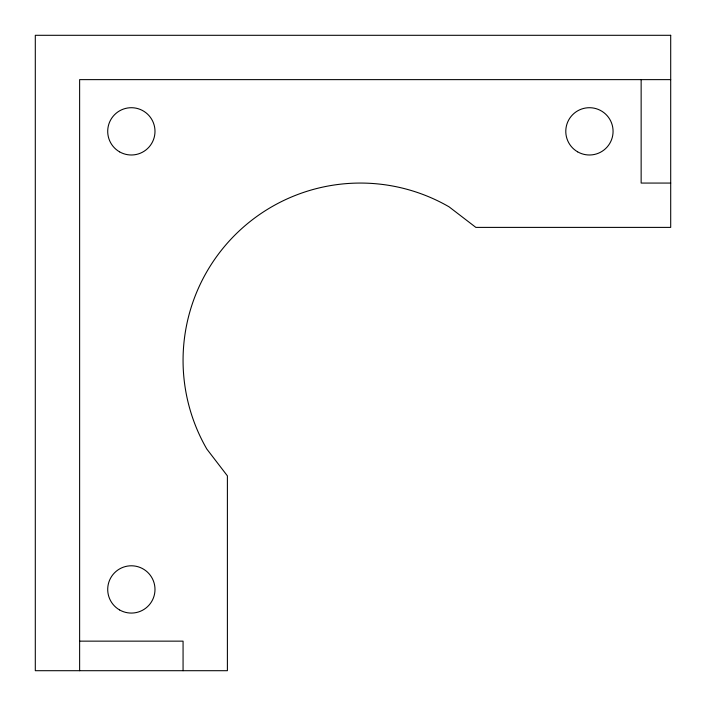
<?xml version="1.0" encoding="UTF-8"?>
<svg xmlns="http://www.w3.org/2000/svg" width="706" height="706" viewBox="0 0 706 706"><rect width="100%" height="100%" fill="white"/><g stroke="black" fill="none" stroke-linecap="round" stroke-linejoin="round"><path stroke-width="1.06" d="M670.7 79.628L79.628 79.628L79.628 670.7M670.7 183.066L641.145 183.066L641.145 79.628M79.628 641.145L183.066 641.145L183.066 670.7M670.7 35.3L35.3 35.3L35.3 670.7L227.394 670.7L227.394 475.862L206.823 449.051A177.321 177.321 0 0 1 449.051 206.823L475.862 227.394L670.7 227.394L670.7 35.3M119.526 609.905A23.642 23.642 0 0 0 154.993 589.431A23.642 23.642 0 0 0 119.526 568.957A23.642 23.642 0 0 0 119.526 609.905M577.605 151.825A23.642 23.642 0 0 0 613.073 131.351A23.642 23.642 0 0 0 577.605 110.877A23.642 23.642 0 0 0 577.605 151.825M119.526 151.825A23.642 23.642 0 0 0 154.993 131.351A23.642 23.642 0 0 0 119.526 110.877A23.642 23.642 0 0 0 119.526 151.825"/></g></svg>
